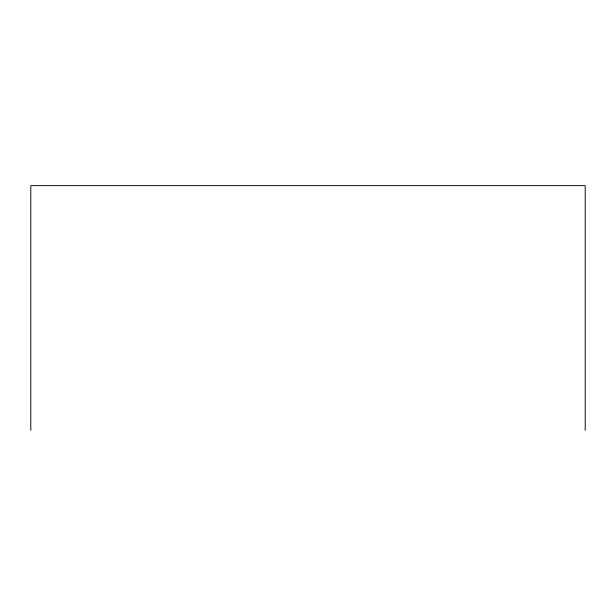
<?xml version="1.0" encoding="UTF-8"?>
<svg xmlns="http://www.w3.org/2000/svg" width="616" height="616" viewBox="0 0 616 616"><rect width="100%" height="100%" fill="white"/><g stroke="black" fill="none" stroke-linecap="round" stroke-linejoin="round"><path stroke-width="0.92" d="M585.2 430.384L585.2 185.616L30.8 185.616L30.8 430.384"/></g></svg>
